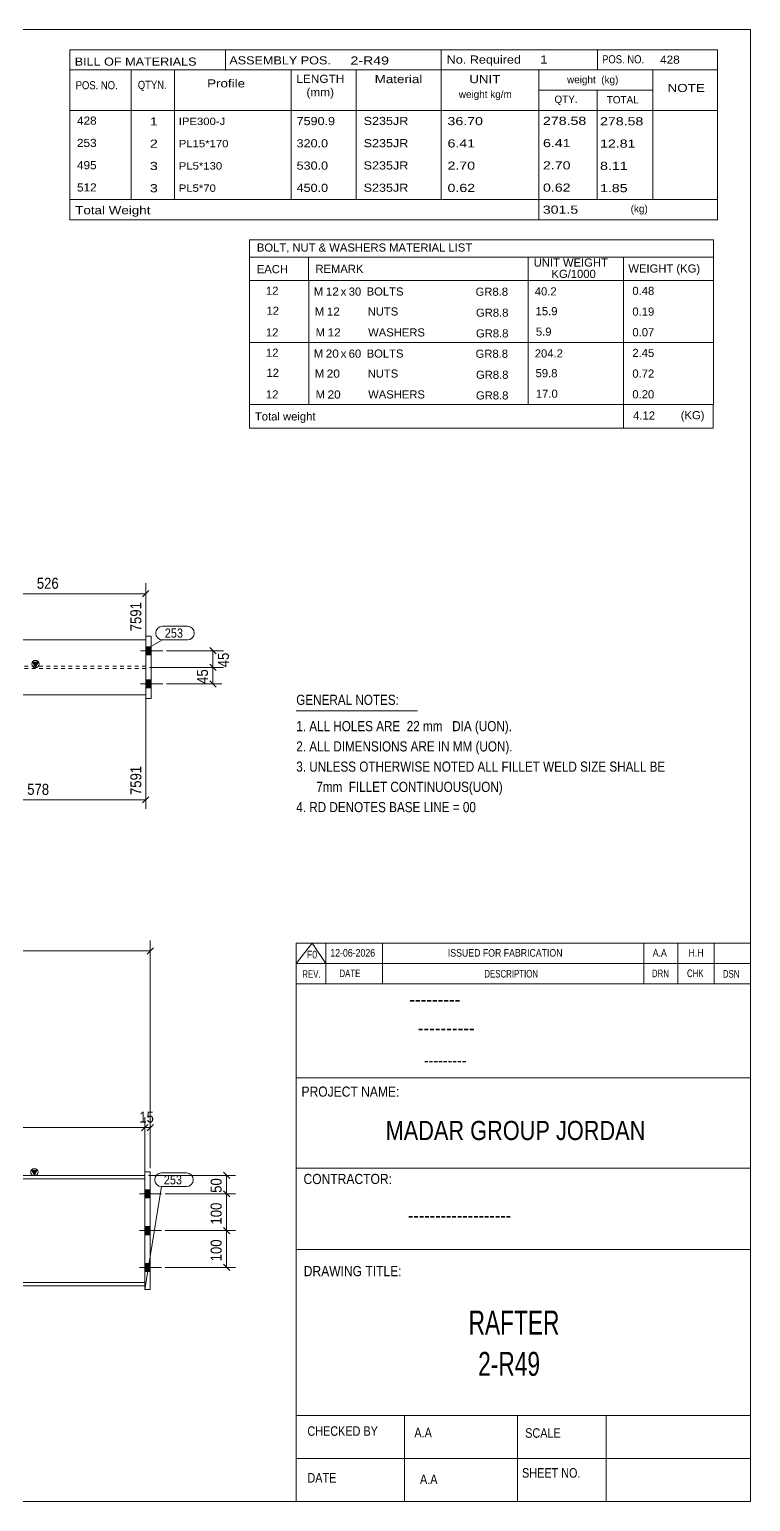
# Model space of a CAD drawing. Header units: millimetres. Extents: x 2 to 579, y 1 to 405.
# Drawn here: x 383 to 579, y 5 to 405 of the extents above; entities that cross this region are included whole.
import ezdxf

# ---------------------------------------------------------------- set-up
doc = ezdxf.new("R2010")
doc.units = ezdxf.units.MM
doc.linetypes.add('XKITLINE00', pattern=[0])
doc.linetypes.add('XKITLINE01', pattern=[4, 1, -1, 1, -1])
for name, color, linetype, lineweight in [('Bolt', 3, 'Continuous', 0), ('Dimensions', 7, 'Continuous', 0), ('DrawingSheet', 5, 'Continuous', 0), ('OtherObjectType', 7, 'Continuous', 0), ('Part', 2, 'Continuous', 0), ('PartMark', 7, 'Continuous', 0)]:
    doc.layers.add(name, color=color, linetype=linetype, lineweight=lineweight)
doc.styles.add('@ARIAL_UNICODE_MS_BOLD', font='ARIAL.TTF')
doc.styles.add('ARIAL', font='ARIAL.TTF')
doc.styles.add('ARIAL_NARROW', font='ARIALN.TTF')
doc.styles.add('COMIC_SANS_MS_BOLD', font='COMICBD.TTF')
doc.styles.add('SWIS721_EX_BT', font='ARIAL.TTF')
doc.styles.add('SWISSE', font='ARIAL.TTF')

# ---------------------------------------------------------------- blocks, each defined once
blk = doc.blocks.new('*A1')
at = {"layer": 'Bolt'}
for points in [[(415.8, 87.51), (414.3, 87.51), (414.3, 89.71), (415.8, 89.71)], [(415.8, 87.51), (414.3, 87.51), (414.3, 89.71), (415.8, 89.71)], [(415.8, 77.51), (414.3, 77.51), (414.3, 79.71), (415.8, 79.71)], [(415.8, 77.51), (414.3, 77.51), (414.3, 79.71), (415.8, 79.71)], [(415.8, 67.51), (414.3, 67.51), (414.3, 69.71), (415.8, 69.71)], [(415.8, 67.51), (414.3, 67.51), (414.3, 69.71), (415.8, 69.71)]]:
    blk.add_hatch(color=3, dxfattribs=at).paths.add_polyline_path(points, flags=17)
at = {"layer": 'Bolt', "color": 3, "linetype": 'XKITLINE00', "lineweight": 0}
for p, q in [((418.9, 88.61), (412.9, 88.61)), ((418.9, 88.61), (412.9, 88.61)), ((415.8, 89.71), (414.3, 89.71)), ((415.8, 89.71), (414.3, 89.71)), ((415.8, 87.51), (414.3, 87.51)), ((415.8, 87.51), (414.3, 87.51)), ((418.9, 78.61), (412.9, 78.61)), ((418.9, 78.61), (412.9, 78.61)), ((415.8, 79.71), (414.3, 79.71)), ((415.8, 79.71), (414.3, 79.71)), ((415.8, 77.51), (414.3, 77.51)), ((415.8, 77.51), (414.3, 77.51)), ((418.9, 68.61), (412.9, 68.61)), ((418.9, 68.61), (412.9, 68.61)), ((415.8, 69.71), (414.3, 69.71)), ((415.8, 69.71), (414.3, 69.71)), ((415.8, 67.51), (414.3, 67.51)), ((415.8, 67.51), (414.3, 67.51))]:
    blk.add_line(p, q, dxfattribs=at)
blk = doc.blocks.new('*A6')
at = {"layer": 'Part'}
blk.add_hatch(color=2, dxfattribs=at).paths.add_polyline_path([(383.5, 95.01), (385.1, 95.01), (384.3, 93.61)], flags=17)
at = {"layer": 'Part', "color": 2, "linetype": 'XKITLINE00', "lineweight": 0}
for p, q in [((110.95, 93.61), (66.45, 93.61)), ((110.95, 92.71), (66.45, 92.71)), ((209.03, 93.61), (111.05, 93.61)), ((209.03, 92.71), (111.05, 92.71)), ((307.11, 93.61), (209.13, 93.61)), ((307.11, 92.71), (209.13, 92.71)), ((414.3, 93.61), (307.21, 93.61)), ((414.3, 92.71), (307.21, 92.71)), ((384.3, 93.61), (383.5, 95.01)), ((383.5, 95.01), (385.1, 95.01)), ((385.1, 95.01), (384.3, 93.61)), ((66.45, 64.51), (110.95, 64.51)), ((111.05, 64.51), (209.03, 64.51)), ((209.13, 64.51), (307.11, 64.51)), ((307.21, 64.51), (414.3, 64.51)), ((66.45, 63.61), (110.95, 63.61)), ((111.05, 63.61), (209.03, 63.61)), ((209.13, 63.61), (307.11, 63.61)), ((307.21, 63.61), (414.3, 63.61))]:
    blk.add_line(p, q, dxfattribs=at)
at = {"layer": 'Part', "color": 7, "linetype": 'XKITLINE01', "lineweight": 0}
for p, q in [((66.45, 93.61), (66.45, 63.61)), ((414.3, 64.51), (414.3, 93.61)), ((414.3, 63.61), (414.3, 64.51))]:
    blk.add_line(p, q, dxfattribs=at)
at = {"layer": 'Part', "color": 2, "linetype": 'XKITLINE00', "lineweight": 0}
blk.add_circle((384.3, 94.51), 1, dxfattribs=at)
blk = doc.blocks.new('*A7')
at = {"layer": 'Part', "color": 2, "linetype": 'XKITLINE00', "lineweight": 0}
for p, q in [((414.3, 62.61), (414.3, 94.61)), ((414.3, 94.61), (415.8, 94.61)), ((415.8, 94.61), (415.8, 62.61)), ((415.8, 62.61), (414.3, 62.61))]:
    blk.add_line(p, q, dxfattribs=at)
blk = doc.blocks.new('*A15')
at = {"layer": 'Bolt'}
for points in [[(416.09, 235.07), (414.59, 235.07), (414.59, 237.27), (416.09, 237.27)], [(416.09, 235.07), (414.59, 235.07), (414.59, 237.27), (416.09, 237.27)], [(416.09, 235.07), (414.59, 235.07), (414.59, 237.27), (416.09, 237.27)], [(416.09, 226.07), (414.59, 226.07), (414.59, 228.27), (416.09, 228.27)], [(416.09, 226.07), (414.59, 226.07), (414.59, 228.27), (416.09, 228.27)], [(416.09, 226.07), (414.59, 226.07), (414.59, 228.27), (416.09, 228.27)]]:
    blk.add_hatch(color=3, dxfattribs=at).paths.add_polyline_path(points, flags=17)
at = {"layer": 'Bolt', "color": 3, "linetype": 'XKITLINE00', "lineweight": 0}
for p, q in [((419.19, 236.17), (413.19, 236.17)), ((419.19, 236.17), (413.19, 236.17)), ((419.19, 236.17), (413.19, 236.17)), ((416.09, 237.27), (414.59, 237.27)), ((416.09, 237.27), (414.59, 237.27)), ((416.09, 237.27), (414.59, 237.27)), ((416.09, 235.07), (414.59, 235.07)), ((416.09, 235.07), (414.59, 235.07)), ((416.09, 235.07), (414.59, 235.07)), ((416.09, 228.27), (414.59, 228.27)), ((416.09, 228.27), (414.59, 228.27)), ((416.09, 228.27), (414.59, 228.27)), ((419.19, 227.17), (413.19, 227.17)), ((419.19, 227.17), (413.19, 227.17)), ((419.19, 227.17), (413.19, 227.17)), ((416.09, 226.07), (414.59, 226.07)), ((416.09, 226.07), (414.59, 226.07)), ((416.09, 226.07), (414.59, 226.07))]:
    blk.add_line(p, q, dxfattribs=at)
blk = doc.blocks.new('*A20')
at = {"layer": 'Part'}
blk.add_hatch(color=2, dxfattribs=at).paths.add_polyline_path([(383.79, 233.07), (385.39, 233.07), (384.59, 231.67)], flags=17)
at = {"layer": 'Part', "color": 2, "linetype": 'XKITLINE00', "lineweight": 0}
for p, q in [((66.73, 239.17), (111.23, 239.17)), ((111.33, 239.17), (209.31, 239.17)), ((209.41, 239.17), (307.39, 239.17)), ((307.49, 239.17), (414.59, 239.17)), ((384.59, 231.67), (383.79, 233.07)), ((383.79, 233.07), (385.39, 233.07)), ((385.39, 233.07), (384.59, 231.67)), ((111.23, 224.17), (66.73, 224.17)), ((209.31, 224.17), (111.33, 224.17)), ((307.39, 224.17), (209.41, 224.17)), ((414.59, 224.17), (307.49, 224.17))]:
    blk.add_line(p, q, dxfattribs=at)
at = {"layer": 'Part', "color": 7, "linetype": 'XKITLINE01', "lineweight": 0}
for p, q in [((66.73, 239.17), (66.73, 224.17)), ((414.59, 239.17), (414.59, 224.17)), ((111.23, 231.99), (66.73, 231.99)), ((111.23, 231.34), (66.73, 231.34)), ((209.31, 231.99), (111.33, 231.99)), ((209.31, 231.34), (111.33, 231.34)), ((307.39, 231.99), (209.41, 231.99)), ((307.39, 231.34), (209.41, 231.34)), ((414.59, 231.99), (307.49, 231.99)), ((414.59, 231.34), (307.49, 231.34))]:
    blk.add_line(p, q, dxfattribs=at)
at = {"layer": 'Part', "color": 2, "linetype": 'XKITLINE00', "lineweight": 0}
blk.add_circle((384.59, 232.57), 1, dxfattribs=at)
blk = doc.blocks.new('*A21')
at = {"layer": 'Part', "color": 2, "linetype": 'XKITLINE00', "lineweight": 0}
for p, q in [((416.09, 240.17), (414.59, 240.17)), ((414.59, 240.17), (414.59, 223.17)), ((416.09, 240.17), (416.09, 223.17)), ((416.09, 223.17), (414.59, 223.17))]:
    blk.add_line(p, q, dxfattribs=at)
blk = doc.blocks.new('*A31')
at = {"layer": 'DrawingSheet', "color": 5, "linetype": 'XKITLINE00', "lineweight": 0}
for p, q in [((579, 405), (5, 405)), ((5, 405), (5, 5)), ((579, 5), (579, 405)), ((5, 5), (579, 5))]:
    blk.add_line(p, q, dxfattribs=at)
at = {"layer": 'DrawingSheet', "color": 5, "style": 'ARIAL', "width": 0.85}
blk.add_text('Tekla structures', height=2, rotation=90, dxfattribs=at).set_placement((4.5, 5.5))
blk = doc.blocks.new('*A32')
at = {"layer": 'OtherObjectType', "color": 7, "linetype": 'XKITLINE00', "lineweight": 0}
for p, q in [((442.76, 347.8), (442.75, 336.8)), ((442.76, 347.8), (568.88, 347.8)), ((568.88, 347.8), (568.88, 336.8)), ((442.75, 343.15), (568.88, 343.15)), ((458.87, 343.16), (458.87, 336.8)), ((518.57, 343.16), (518.57, 336.8)), ((544.47, 343.14), (544.47, 336.8)), ((442.76, 336.77), (442.76, 331.27)), ((442.77, 336.8), (568.88, 336.8)), ((458.92, 336.8), (458.92, 331.18)), ((518.57, 336.8), (518.57, 331.18)), ((544.5, 336.8), (544.5, 331.3)), ((568.88, 336.8), (568.88, 331.3)), ((442.79, 331.18), (442.79, 325.57)), ((458.95, 331.18), (458.95, 325.56)), ((518.57, 331.18), (518.57, 325.56)), ((544.5, 331.18), (544.5, 325.68)), ((568.88, 331.18), (568.88, 325.68)), ((442.79, 325.55), (442.79, 319.98)), ((458.95, 325.56), (458.95, 319.94)), ((518.57, 325.56), (518.57, 319.94)), ((544.5, 325.56), (544.5, 319.95)), ((568.88, 325.56), (568.88, 319.95)), ((568.88, 319.95), (442.75, 319.98)), ((442.76, 319.91), (442.76, 314.41)), ((458.92, 319.94), (458.92, 314.32)), ((518.57, 319.94), (518.57, 314.32)), ((544.5, 319.94), (544.5, 314.44)), ((568.88, 319.94), (568.88, 314.44)), ((442.79, 314.32), (442.79, 308.71)), ((458.95, 314.32), (458.95, 308.71)), ((518.57, 314.32), (518.57, 308.71)), ((544.5, 314.32), (544.5, 308.82)), ((568.88, 314.32), (568.88, 308.82)), ((442.79, 308.69), (442.79, 303.12)), ((458.95, 308.7), (458.95, 303.09)), ((518.57, 308.71), (518.57, 303.09)), ((544.5, 308.7), (544.5, 303.1)), ((568.88, 308.7), (568.88, 303.09)), ((568.88, 303.09), (442.75, 303.12)), ((442.78, 303.09), (442.78, 296.68)), ((442.85, 303.08), (568.87, 303.09)), ((544.5, 303.05), (544.5, 296.64)), ((568.87, 303.06), (568.87, 296.64)), ((442.77, 296.64), (568.87, 296.64))]:
    blk.add_line(p, q, dxfattribs=at)
at = {"layer": 'OtherObjectType', "color": 7, "style": 'ARIAL_NARROW'}
for s, width, p in [('BOLT, NUT & WASHERS MATERIAL LIST', 1.211571, (444.79, 344.64)), ('EACH', 1.211571, (444.78, 338.77)), ('REMARK', 1.211571, (460.7, 338.86)), ('UNIT WEIGHT', 1.211571, (520.03, 340.57)), ('WEIGHT (KG)', 1.211571, (545.78, 338.95)), (' KG/1000', 1.211571, (524.02, 337.48)), ('12', 1.211571, (447.26, 332.9)), ('M', 1.211571, (460.26, 332.7)), ('12', 1.275, (463.5, 332.68)), ('x', 1.211571, (467.58, 332.68)), ('30', 1.211571, (469.76, 332.67)), ('BOLTS', 1.211571, (474.63, 332.69)), ('GR8.8', 1.211571, (504.25, 332.64)), ('40.2', 1.211571, (520.34, 332.73)), ('0.48', 1.211571, (546.87, 332.86)), ('12', 1.211571, (447.4, 327.46)), ('M', 1.211571, (460.54, 327.26)), ('12', 1.275, (463.78, 327.24)), ('NUTS', 1.211571, (474.91, 327.26)), ('GR8.8', 1.211571, (504.35, 326.94)), ('15.9', 1.211571, (520.56, 327.35)), ('0.19', 1.211571, (546.87, 327.24)), ('5.9', 1.211571, (520.64, 321.79)), ('12', 1.211571, (447.24, 321.59)), ('M', 1.211571, (460.76, 321.59)), ('12', 1.275, (464, 321.57)), ('WASHERS', 1.211571, (475.04, 321.58)), ('GR8.8', 1.211571, (504.35, 321.32)), ('0.07', 1.211571, (546.87, 321.63)), ('12', 1.211571, (447.26, 316.05)), ('M', 1.211571, (460.26, 315.84)), ('20', 1.275, (463.5, 315.82)), ('x', 1.211571, (467.58, 315.82)), ('60', 1.211571, (469.76, 315.81)), ('BOLTS', 1.211571, (474.63, 315.83)), ('GR8.8', 1.211571, (504.25, 315.78)), ('204.2', 1.211571, (520.34, 315.87)), ('2.45', 1.211571, (546.87, 316.01)), ('12', 1.211571, (447.4, 310.6)), ('M', 1.211571, (460.54, 310.41)), ('20', 1.275, (463.78, 310.39)), ('NUTS', 1.211571, (474.91, 310.4)), ('GR8.8', 1.211571, (504.35, 310.08)), ('59.8', 1.211571, (520.56, 310.5)), ('0.72', 1.211571, (546.87, 310.39)), ('12', 1.211571, (447.24, 304.73)), ('M', 1.211571, (460.76, 304.73)), ('20', 1.275, (464, 304.71)), ('WASHERS', 1.211571, (475.04, 304.73)), ('GR8.8', 1.211571, (504.35, 304.46)), ('17.0', 1.211571, (520.64, 304.93)), ('0.20', 1.211571, (546.87, 304.77)), ('Total weight', 1.211571, (444.26, 298.76)), ('4.12', 1.211571, (547.07, 298.99)), ('(KG)', 1.211571, (560.02, 299.09))]:
    blk.add_text(s, height=2.2, dxfattribs=dict(at, width=width)).set_placement(p)
blk = doc.blocks.new('*A33')
at = {"layer": 'OtherObjectType', "color": 7, "linetype": 'XKITLINE00', "lineweight": 0}
blk.add_line((455.5, 219.82), (488.5, 219.82), dxfattribs=at)
at = {"layer": 'OtherObjectType', "color": 7, "style": 'ARIAL_NARROW', "width": 1.008832}
for s, p in [('GENERAL NOTES:', (455.5, 221.47)), ('1. ALL HOLES ARE  22 mm   DIA (UON).', (455.5, 214.32)), ('2. ALL DIMENSIONS ARE IN MM (UON).', (455.5, 208.82)), ('3. UNLESS OTHERWISE NOTED ALL FILLET WELD SIZE SHALL BE', (455.5, 203.32)), ('7mm  FILLET CONTINUOUS(UON)', (460.95, 197.82)), ('4. RD DENOTES BASE LINE = 00', (455.5, 192.32))]:
    blk.add_text(s, height=2.75, dxfattribs=at).set_placement(p)
blk = doc.blocks.new('*A34')
at = {"layer": 'OtherObjectType', "color": 7, "linetype": 'XKITLINE00', "lineweight": 0}
for p, q in [((455.5, 156.76), (579, 156.76)), ((455.5, 151.21), (459.82, 156.76)), ((455.5, 151.21), (455.5, 156.76)), ((459.82, 156.76), (463.53, 151.21)), ((463.53, 151.21), (463.53, 156.76)), ((478.97, 151.21), (478.97, 156.76)), ((549.98, 151.21), (549.98, 156.76)), ((559.24, 151.21), (559.24, 156.76)), ((569.12, 151.21), (569.12, 156.76)), ((579, 151.21), (579, 156.76)), ((455.5, 151.21), (579, 151.21)), ((455.5, 145.65), (455.5, 151.21)), ((459.21, 151.21), (579, 151.21)), ((463.53, 145.65), (463.53, 151.21)), ((478.97, 145.65), (478.97, 151.21)), ((549.98, 145.65), (549.98, 151.21)), ((559.24, 145.65), (559.24, 151.21)), ((569.12, 145.65), (569.12, 151.21)), ((579, 145.65), (579, 151.21))]:
    blk.add_line(p, q, dxfattribs=at)
at = {"layer": 'OtherObjectType', "color": 7, "style": 'ARIAL_NARROW'}
for s, height, width, p in [('F0', 2.058, 1.008832, (458.4, 152.59)), ('12-06-2026', 2.058, 1.008832, (464.76, 153.06)), ('ISSUED FOR FABRICATION', 2.0583, 1.008832, (496.71, 153.06)), ('A.A', 2.058, 1.008832, (552.4, 153.06)), ('H.H', 2.058, 1.008832, (562.13, 153.06)), ('REV.', 2.058, 0.907949, (457.13, 147.31)), ('DATE', 2.058, 0.907949, (467.23, 147.5)), ('DESCRIPTION', 2.0583, 0.907949, (506.61, 147.39)), ('DRN', 2.058, 0.907949, (552.17, 147.47)), ('CHK', 2.058, 0.907949, (561.72, 147.5)), ('DSN', 2.058, 0.907949, (571.47, 147.35))]:
    blk.add_text(s, height=height, dxfattribs=dict(at, width=width)).set_placement(p)
blk = doc.blocks.new('*A36')
at = {"layer": 'OtherObjectType', "color": 2, "linetype": 'XKITLINE00', "lineweight": 0}
for p, q in [((455.5, 145.65), (579, 145.65)), ((455.5, 5), (455.5, 145.64)), ((578.98, 145.64), (579, 5)), ((579, 120.14), (455.5, 120.14)), ((455.5, 95.63), (579, 95.63)), ((579, 73.49), (455.5, 73.49)), ((579, 28.4), (455.5, 28.4)), ((484.94, 28.4), (484.94, 5)), ((515.62, 5), (515.62, 28.4)), ((539.75, 5), (539.75, 28.4)), ((579, 16.7), (455.5, 16.7)), ((579, 5), (455.5, 5))]:
    blk.add_line(p, q, dxfattribs=at)
at = {"layer": 'OtherObjectType', "color": 4, "style": '@ARIAL_UNICODE_MS_BOLD', "width": 0.85}
blk.add_text('---------', height=3.9, dxfattribs=at).set_placement((486.23, 139.59))
at = {"layer": 'OtherObjectType', "color": 7, "style": 'ARIAL', "width": 0.85}
for s, height, p in [('----------', 3.9, (488.56, 131.77)), ('---------', 3.25, (490.21, 123.31))]:
    blk.add_text(s, height=height, dxfattribs=at).set_placement(p)
at = {"layer": 'OtherObjectType', "color": 3, "width": 0.85}
for s, style, p in [('PROJECT NAME:', 'SWIS721_EX_BT', (456.92, 115.01)), ('CONTRACTOR:', 'SWISSE', (457.47, 91.27)), ('DRAWING TITLE:', 'SWIS721_EX_BT', (457.53, 66.24))]:
    blk.add_text(s, height=2.7618, dxfattribs=dict(at, style=style)).set_placement(p)
at = {"layer": 'OtherObjectType', "color": 7, "width": 0.85}
for s, height, p in [('MADAR GROUP JORDAN', 5.2, (479.79, 103.23)), ('CHECKED BY', 2.592, (458.53, 22.86)), ('A.A', 2.592, (487.61, 22.45)), ('SCALE', 2.592, (517.74, 22.33)), ('DATE', 2.592, (458.54, 10.16)), ('A.A', 2.592, (489.14, 9.76)), ('SHEET NO.', 2.592, (516.87, 11.49))]:
    blk.add_text(s, height=height, dxfattribs=at).set_placement(p)
at = {"layer": 'OtherObjectType', "color": 1}
for s, height, style, width, p in [('-------------------', 3.9, 'COMIC_SANS_MS_BOLD', 0.85, (485.87, 80.86)), ('RAFTER', 6.5, 'ARIAL', 0.68, (502.34, 50.37)), ('2-R49', 6.5, 'ARIAL', 0.68, (504.95, 39.17))]:
    blk.add_text(s, height=height, dxfattribs=dict(at, style=style, width=width)).set_placement(p)
blk = doc.blocks.new('*A37')
at = {"layer": 'OtherObjectType', "color": 7, "linetype": 'XKITLINE00', "lineweight": 0}
for p, q in [((393.98, 399.5), (569.98, 399.5)), ((393.98, 399.5), (393.98, 388.5)), ((436.26, 399.42), (436.26, 393.87)), ((494.85, 394), (494.85, 399.5)), ((537.43, 393.96), (537.43, 399.42)), ((569.98, 394), (569.98, 399.5)), ((393.98, 394), (569.98, 394)), ((410.64, 394), (410.64, 383)), ((422.4, 393.98), (422.4, 383.03)), ((454.12, 393.99), (454.13, 383)), ((471.78, 393.98), (471.78, 383)), ((494.85, 393.98), (494.85, 383)), ((521.43, 394), (521.43, 383)), ((552.42, 394), (552.42, 383)), ((569.98, 394), (569.98, 388.5)), ((393.98, 388.5), (393.98, 383)), ((521.45, 388.52), (552.45, 388.52)), ((537.28, 388.52), (537.28, 383)), ((569.98, 388.5), (569.98, 383)), ((393.98, 383), (569.98, 383)), ((393.98, 383), (393.98, 376.95)), ((410.63, 383), (410.63, 376.95)), ((422.44, 382.99), (422.44, 376.95)), ((454.12, 383), (454.11, 376.95)), ((471.79, 383), (471.79, 376.95)), ((494.87, 383), (494.87, 376.95)), ((521.44, 383), (521.44, 376.95)), ((537.33, 382.95), (537.33, 376.95)), ((552.43, 383), (552.43, 376.95)), ((569.98, 383), (569.98, 376.95)), ((393.98, 376.95), (393.98, 370.9)), ((410.63, 376.95), (410.63, 370.9)), ((422.44, 376.94), (422.44, 370.9)), ((454.12, 376.95), (454.11, 370.9)), ((471.79, 376.95), (471.79, 370.9)), ((494.87, 376.95), (494.87, 370.9)), ((521.44, 376.95), (521.44, 370.9)), ((537.33, 376.9), (537.33, 370.9)), ((552.43, 376.95), (552.43, 370.9)), ((569.98, 376.95), (569.98, 370.9)), ((393.98, 370.9), (393.98, 364.85)), ((410.63, 370.9), (410.63, 364.85)), ((422.44, 370.89), (422.44, 364.85)), ((454.12, 370.9), (454.11, 364.85)), ((471.79, 370.9), (471.79, 364.85)), ((494.87, 370.9), (494.87, 364.85)), ((521.44, 370.9), (521.44, 364.85)), ((537.33, 370.85), (537.33, 364.85)), ((552.43, 370.9), (552.43, 364.85)), ((569.98, 370.9), (569.98, 364.85)), ((393.98, 364.85), (393.98, 358.8)), ((410.63, 364.85), (410.63, 358.8)), ((422.44, 364.84), (422.44, 358.8)), ((454.12, 364.85), (454.11, 358.8)), ((471.79, 364.85), (471.79, 358.8)), ((494.87, 364.85), (494.87, 358.8)), ((521.44, 364.85), (521.44, 358.8)), ((537.33, 364.8), (537.33, 358.8)), ((552.43, 364.85), (552.43, 358.8)), ((569.98, 364.85), (569.98, 358.8)), ((393.98, 358.8), (569.98, 358.8)), ((393.98, 358.8), (393.98, 353.3)), ((521.44, 358.8), (521.44, 353.3)), ((569.98, 358.8), (569.98, 353.3)), ((393.98, 353.3), (569.98, 353.3))]:
    blk.add_line(p, q, dxfattribs=at)
at = {"layer": 'OtherObjectType', "color": 7, "style": 'ARIAL_NARROW'}
for s, height, width, p in [('BILL OF MATERIALS', 2.2, 1.36, (395.25, 395.16)), ('ASSEMBLY POS.', 2.2, 1.36, (437.3, 395.5)), ('2-R49', 2.2, 1.525501, (470.23, 395.46)), ('No. Required', 2.2, 1.36, (496.39, 395.72)), ('1', 2.2, 1.525501, (521.75, 395.72)), ('POS. NO.', 2.2, 1.02, (538.63, 395.79)), ('428', 2.2, 1.270501, (554.4, 395.69)), ('LENGTH', 2.2, 1.275, (455.54, 390.49)), ('Material', 2.2, 1.445, (476.81, 390.41)), ('UNIT', 2.2, 1.445, (502.52, 390.4)), ('weight  (kg)', 1.98, 1.19, (529.11, 390.39)), ('POS. NO.', 2.2, 1.02, (395.53, 388.74)), ('QTYN.', 2.2, 1.02, (412.42, 388.84)), ('Profile', 2.2, 1.445, (431.26, 389.25)), ('(mm)', 2.2, 1.275, (458.26, 386.86)), ('weight kg/m', 1.98, 1.19, (499.69, 386.4)), ('NOTE', 2.2, 1.445, (556.44, 387.99)), ('QTY.', 1.98, 1.19, (525.68, 385.03)), ('TOTAL', 1.98, 1.19, (539.9, 384.91)), ('428', 2.2, 1.270501, (395.89, 379.12)), ('1', 2.2, 1.525501, (415.71, 378.91)), ('IPE300-J', 1.98, 1.355501, (423.56, 379.04)), ('7590.9', 2.2, 1.355501, (455.59, 379.01)), ('S235JR', 2.2, 1.355501, (473.81, 379.05)), ('36.70', 2.2, 1.525501, (496.62, 378.99)), ('278.58', 2.2, 1.525501, (522.57, 379.07)), ('278.58', 2.2, 1.525501, (538.08, 378.94)), ('253', 2.2, 1.270501, (395.89, 373.07)), ('2', 2.2, 1.525501, (415.71, 372.86)), ('PL15*170', 1.98, 1.355501, (423.56, 372.99)), ('320.0', 2.2, 1.355501, (455.59, 372.96)), ('S235JR', 2.2, 1.355501, (473.81, 373)), ('6.41', 2.2, 1.525501, (496.62, 372.94)), ('6.41', 2.2, 1.525501, (522.57, 373.02)), ('12.81', 2.2, 1.525501, (538.08, 372.89)), ('495', 2.2, 1.270501, (395.89, 367.02)), ('3', 2.2, 1.525501, (415.71, 366.81)), ('PL5*130', 1.98, 1.355501, (423.56, 366.94)), ('530.0', 2.2, 1.355501, (455.59, 366.91)), ('S235JR', 2.2, 1.355501, (473.81, 366.95)), ('2.70', 2.2, 1.525501, (496.62, 366.89)), ('2.70', 2.2, 1.525501, (522.57, 366.97)), ('8.11', 2.2, 1.525501, (538.08, 366.84)), ('512', 2.2, 1.270501, (395.89, 360.97)), ('3', 2.2, 1.525501, (415.71, 360.76)), ('PL5*70', 1.98, 1.355501, (423.56, 360.89)), ('450.0', 2.2, 1.355501, (455.59, 360.86)), ('S235JR', 2.2, 1.355501, (473.81, 360.9)), ('0.62', 2.2, 1.525501, (496.62, 360.84)), ('0.62', 2.2, 1.525501, (522.57, 360.92)), ('1.85', 2.2, 1.525501, (538.08, 360.79)), ('Total Weight', 2.2, 1.445, (395.4, 354.79)), ('301.5', 2.2, 1.525501, (522.52, 354.94)), ('(kg)', 1.98, 1.19, (546.4, 355.31))]:
    blk.add_text(s, height=height, dxfattribs=dict(at, width=width)).set_placement(p)
blk = doc.blocks.new('*A39')
at = {"layer": 'Dimensions', "color": 7, "linetype": 'XKITLINE00', "lineweight": 0}
for p, q in [((64.95, 95.61), (64.95, 157.46)), ((415.8, 95.61), (415.8, 157.46)), ((65.8, 155.46), (64.1, 153.77)), ((64.95, 154.61), (415.8, 154.61)), ((416.65, 155.46), (414.96, 153.77))]:
    blk.add_line(p, q, dxfattribs=at)
at = {"layer": 'Dimensions', "color": 3}
for p in [(64.95, 154.61), (415.8, 154.61)]:
    blk.add_point(p, dxfattribs=at)
at = {"layer": 'Dimensions', "color": 3, "style": 'ARIAL', "width": 0.85}
blk.add_text('7621', height=3, dxfattribs=at).set_placement((235.93, 155.96))
blk = doc.blocks.new('*A41')
at = {"layer": 'Dimensions', "color": 7, "linetype": 'XKITLINE00', "lineweight": 0}
for p, q in [((66.45, 94.61), (66.45, 109.46)), ((414.3, 94.61), (414.3, 109.46)), ((67.3, 107.46), (65.6, 105.77)), ((66.45, 106.61), (414.3, 106.61)), ((415.15, 107.46), (413.46, 105.77))]:
    blk.add_line(p, q, dxfattribs=at)
at = {"layer": 'Dimensions', "color": 3}
for p in [(66.45, 106.61), (414.3, 106.61)]:
    blk.add_point(p, dxfattribs=at)
at = {"layer": 'Dimensions', "color": 3, "style": 'ARIAL', "width": 0.85}
blk.add_text('7591', height=3, dxfattribs=at).set_placement((235.93, 107.96))
blk = doc.blocks.new('*A42')
at = {"layer": 'Dimensions', "color": 7, "linetype": 'XKITLINE00', "lineweight": 0}
for p, q in [((414.3, 94.61), (414.3, 109.46)), ((415.8, 95.61), (415.8, 109.46)), ((415.15, 107.46), (413.46, 105.77)), ((414.3, 106.61), (415.8, 106.61)), ((416.65, 107.46), (414.96, 105.77))]:
    blk.add_line(p, q, dxfattribs=at)
at = {"layer": 'Dimensions', "color": 3}
for p in [(414.3, 106.61), (415.8, 106.61)]:
    blk.add_point(p, dxfattribs=at)
at = {"layer": 'Dimensions', "color": 3, "style": 'ARIAL', "width": 0.85}
blk.add_text('15', height=3, dxfattribs=at).set_placement((412.83, 107.96))
blk = doc.blocks.new('*A45')
at = {"layer": 'Dimensions', "color": 7, "linetype": 'XKITLINE00', "lineweight": 0}
for p, q in [((361.37, 134.21), (376.76, 134.21)), ((373.51, 135.06), (375.21, 133.37)), ((374.36, 93.61), (374.36, 134.21)), ((413.3, 93.61), (371.51, 93.61)), ((373.51, 94.46), (375.21, 92.77))]:
    blk.add_line(p, q, dxfattribs=at)
at = {"layer": 'Dimensions', "color": 3}
for p in [(374.36, 134.21), (374.36, 93.61)]:
    blk.add_point(p, dxfattribs=at)
at = {"layer": 'Dimensions', "color": 3, "style": 'ARIAL', "width": 0.85}
blk.add_text('406', height=3, rotation=90.0002, dxfattribs=at).set_placement((373.01, 110.58))
blk = doc.blocks.new('*A52')
at = {"layer": 'Dimensions', "color": 7, "linetype": 'XKITLINE00', "lineweight": 0}
for p, q in [((419.9, 78.61), (438.97, 78.61)), ((435.72, 79.46), (437.42, 77.77)), ((436.57, 68.61), (436.57, 78.61)), ((419.9, 68.61), (438.97, 68.61)), ((435.72, 69.46), (437.42, 67.77))]:
    blk.add_line(p, q, dxfattribs=at)
at = {"layer": 'Dimensions', "color": 3}
for p in [(436.57, 78.61), (436.57, 68.61)]:
    blk.add_point(p, dxfattribs=at)
at = {"layer": 'Dimensions', "color": 3, "style": 'ARIAL', "width": 0.85}
blk.add_text('100', height=3, rotation=90.0002, dxfattribs=at).set_placement((435.22, 70.28))
blk = doc.blocks.new('*A53')
at = {"layer": 'Dimensions', "color": 7, "linetype": 'XKITLINE00', "lineweight": 0}
for p, q in [((419.9, 88.61), (438.97, 88.61)), ((435.72, 89.46), (437.42, 87.77)), ((436.57, 78.61), (436.57, 88.61)), ((419.9, 78.61), (438.97, 78.61)), ((435.72, 79.46), (437.42, 77.77))]:
    blk.add_line(p, q, dxfattribs=at)
at = {"layer": 'Dimensions', "color": 3}
for p in [(436.57, 88.61), (436.57, 78.61)]:
    blk.add_point(p, dxfattribs=at)
at = {"layer": 'Dimensions', "color": 3, "style": 'ARIAL', "width": 0.85}
blk.add_text('100', height=3, rotation=90.0002, dxfattribs=at).set_placement((435.22, 80.28))
blk = doc.blocks.new('*A54')
at = {"layer": 'Dimensions', "color": 7, "linetype": 'XKITLINE00', "lineweight": 0}
for p, q in [((415.3, 93.61), (438.97, 93.61)), ((435.72, 94.46), (437.42, 92.77)), ((436.57, 88.61), (436.57, 93.61)), ((419.9, 88.61), (438.97, 88.61)), ((435.72, 89.46), (437.42, 87.77))]:
    blk.add_line(p, q, dxfattribs=at)
at = {"layer": 'Dimensions', "color": 3}
for p in [(436.57, 93.61), (436.57, 88.61)]:
    blk.add_point(p, dxfattribs=at)
at = {"layer": 'Dimensions', "color": 3, "style": 'ARIAL', "width": 0.85}
blk.add_text('50', height=3, rotation=90.0002, dxfattribs=at).set_placement((435.22, 88.89))
blk = doc.blocks.new('*A66')
at = {"layer": 'PartMark', "color": 7, "linetype": 'XKITLINE00', "lineweight": 0}
for p, q in [((418.88, 94.28), (425.64, 94.28)), ((414.3, 62.61), (418.88, 90.58)), ((418.88, 90.58), (425.64, 90.58))]:
    blk.add_line(p, q, dxfattribs=at)
for centre, start, end in [((418.88, 92.43), 90, 270), ((425.64, 92.43), 270, 90)]:
    blk.add_arc(centre, 1.85, start, end, dxfattribs=at)
at = {"layer": 'PartMark', "color": 3, "style": 'ARIAL', "width": 0.85}
blk.add_text('253', height=2.5, dxfattribs=at).set_placement((419.48, 91.18))
blk = doc.blocks.new('*A72')
at = {"layer": 'Dimensions', "color": 7, "linetype": 'XKITLINE00', "lineweight": 0}
for p, q in [((432, 232.52), (433.7, 230.82)), ((415.59, 231.67), (435.25, 231.67)), ((432, 228.02), (433.7, 226.32)), ((432.85, 227.17), (432.85, 231.67)), ((420.19, 227.17), (435.25, 227.17))]:
    blk.add_line(p, q, dxfattribs=at)
at = {"layer": 'Dimensions', "color": 3}
for p in [(432.85, 231.67), (432.85, 227.17)]:
    blk.add_point(p, dxfattribs=at)
at = {"layer": 'Dimensions', "color": 3, "style": 'ARIAL', "width": 0.85}
blk.add_text('45', height=3, rotation=90.0002, dxfattribs=at).set_placement((431.5, 227.19))
blk = doc.blocks.new('*A73')
at = {"layer": 'Dimensions', "color": 7, "linetype": 'XKITLINE00', "lineweight": 0}
for p, q in [((420.19, 236.17), (435.7, 236.17)), ((432, 237.02), (433.7, 235.32)), ((432.85, 231.67), (432.85, 236.17)), ((432, 232.52), (433.7, 230.82)), ((415.59, 231.67), (435.7, 231.67))]:
    blk.add_line(p, q, dxfattribs=at)
at = {"layer": 'Dimensions', "color": 3}
for p in [(432.85, 236.17), (432.85, 231.67)]:
    blk.add_point(p, dxfattribs=at)
at = {"layer": 'Dimensions', "color": 3, "style": 'ARIAL', "width": 0.85}
blk.add_text('45', height=3, rotation=90.0002, dxfattribs=at).set_placement((437.2, 231.69))
blk = doc.blocks.new('*A77')
at = {"layer": 'Dimensions', "color": 7, "linetype": 'XKITLINE00', "lineweight": 0}
for p, q in [((362.87, 252.52), (361.17, 250.82)), ((362.02, 235.85), (362.02, 254.52)), ((415.43, 252.52), (413.74, 250.82)), ((414.59, 240.17), (414.59, 254.52)), ((362.02, 251.67), (414.59, 251.67))]:
    blk.add_line(p, q, dxfattribs=at)
at = {"layer": 'Dimensions', "color": 3}
for p in [(362.02, 251.67), (414.59, 251.67)]:
    blk.add_point(p, dxfattribs=at)
at = {"layer": 'Dimensions', "color": 3, "style": 'ARIAL', "width": 0.85}
blk.add_text('526', height=3, dxfattribs=at).set_placement((384.97, 253.02))
blk.add_text('7591', height=3, rotation=90.0002, dxfattribs=at).set_placement((413.39, 241.47))
blk = doc.blocks.new('*A84')
at = {"layer": 'Dimensions', "color": 7, "linetype": 'XKITLINE00', "lineweight": 0}
for p, q in [((356.82, 230.35), (356.82, 193.27)), ((414.59, 223.17), (414.59, 193.27)), ((357.67, 196.52), (355.97, 194.82)), ((415.43, 196.52), (413.74, 194.82)), ((356.82, 195.67), (414.59, 195.67))]:
    blk.add_line(p, q, dxfattribs=at)
at = {"layer": 'Dimensions', "color": 3}
for p in [(356.82, 195.67), (414.59, 195.67)]:
    blk.add_point(p, dxfattribs=at)
at = {"layer": 'Dimensions', "color": 3, "style": 'ARIAL', "width": 0.85}
blk.add_text('7591', height=3, rotation=90.0002, dxfattribs=at).set_placement((413.39, 196.97))
blk.add_text('578', height=3, dxfattribs=at).set_placement((382.36, 197.02))
blk = doc.blocks.new('*A95')
at = {"layer": 'PartMark', "color": 7, "linetype": 'XKITLINE00', "lineweight": 0}
for p, q in [((419.16, 242.83), (425.92, 242.83)), ((414.91, 236.74), (419.16, 239.13)), ((419.16, 239.13), (425.92, 239.13))]:
    blk.add_line(p, q, dxfattribs=at)
for centre, start, end in [((419.16, 240.98), 90, 270), ((425.92, 240.98), 270, 90)]:
    blk.add_arc(centre, 1.85, start, end, dxfattribs=at)
at = {"layer": 'PartMark', "color": 3, "style": 'ARIAL', "width": 0.85}
blk.add_text('253', height=2.5, dxfattribs=at).set_placement((419.76, 239.73))

msp = doc.modelspace()

# ---------------------------------------------------------------- block references
at = {"lineweight": 0}
for name in ['*A31', '*A37', '*A32', '*A77', '*A21', '*A95', '*A15', '*A73', '*A72', '*A84', '*A33', '*A39', '*A34', '*A36', '*A45', '*A41', '*A42', '*A7', '*A66', '*A54', '*A1', '*A53', '*A52']:
    msp.add_blockref(name, (0, 0), dxfattribs=at)
at = {"layer": 'Part', "lineweight": 0}
for name in ['*A20', '*A6']:
    msp.add_blockref(name, (0, 0), dxfattribs=at)

doc.saveas('drawing.dxf')
